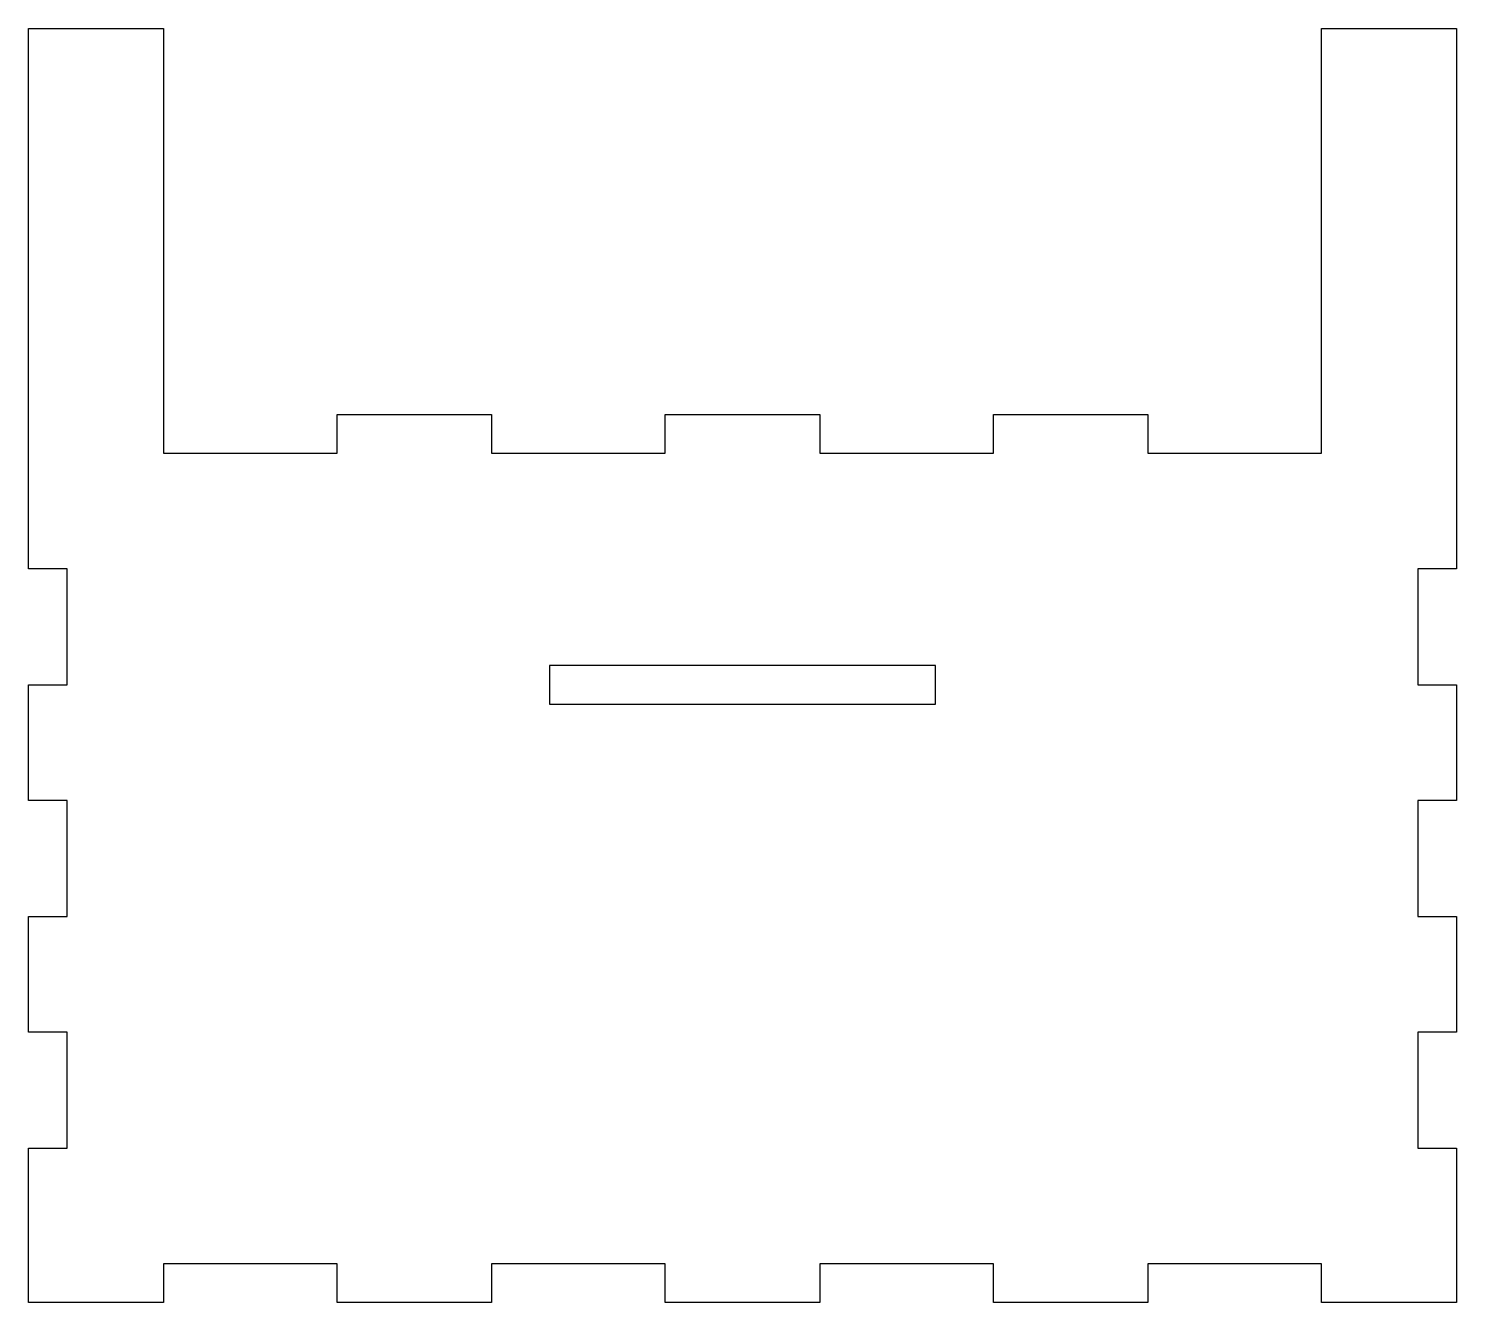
# Model space of a CAD drawing. Header units: millimetres. Extents: x -74 to 0, y -46 to 20.
import ezdxf

# ---------------------------------------------------------------- set-up
doc = ezdxf.new("R2010")
doc.units = ezdxf.units.MM
doc.layers.get('0').update_dxf_attribs({"linetype": 'CONTINUOUS'})

msp = doc.modelspace()

# ---------------------------------------------------------------- linework, layer by layer
for points in [[(-50, 0), (-50, -2), (-41, -2), (-41, 0), (-33, 0), (-33, -2), (-24, -2), (-24, 0), (-16, 0), (-16, -2), (-7, -2), (-7, 20), (0, 20), (0, -8), (-2, -8), (-2, -14), (0, -14), (0, -20), (-2, -20), (-2, -26), (0, -26), (0, -32), (-2, -32), (-2, -38), (0, -38), (0, -46), (-7, -46), (-7, -44), (-16, -44), (-16, -46), (-24, -46), (-24, -44), (-33, -44), (-33, -46), (-41, -46), (-41, -44), (-50, -44), (-50, -46), (-58, -46), (-58, -44), (-67, -44), (-67, -46), (-74, -46), (-74, -38), (-72, -38), (-72, -32), (-74, -32), (-74, -26), (-72, -26), (-72, -20), (-74, -20), (-74, -14), (-72, -14), (-72, -8), (-74, -8), (-74, 20), (-67, 20), (-67, -2), (-58, -2), (-58, 0)], [(-27, -13), (-47, -13), (-47, -15), (-27, -15)]]:
    msp.add_lwpolyline(points, close=True)

doc.saveas('drawing.dxf')
